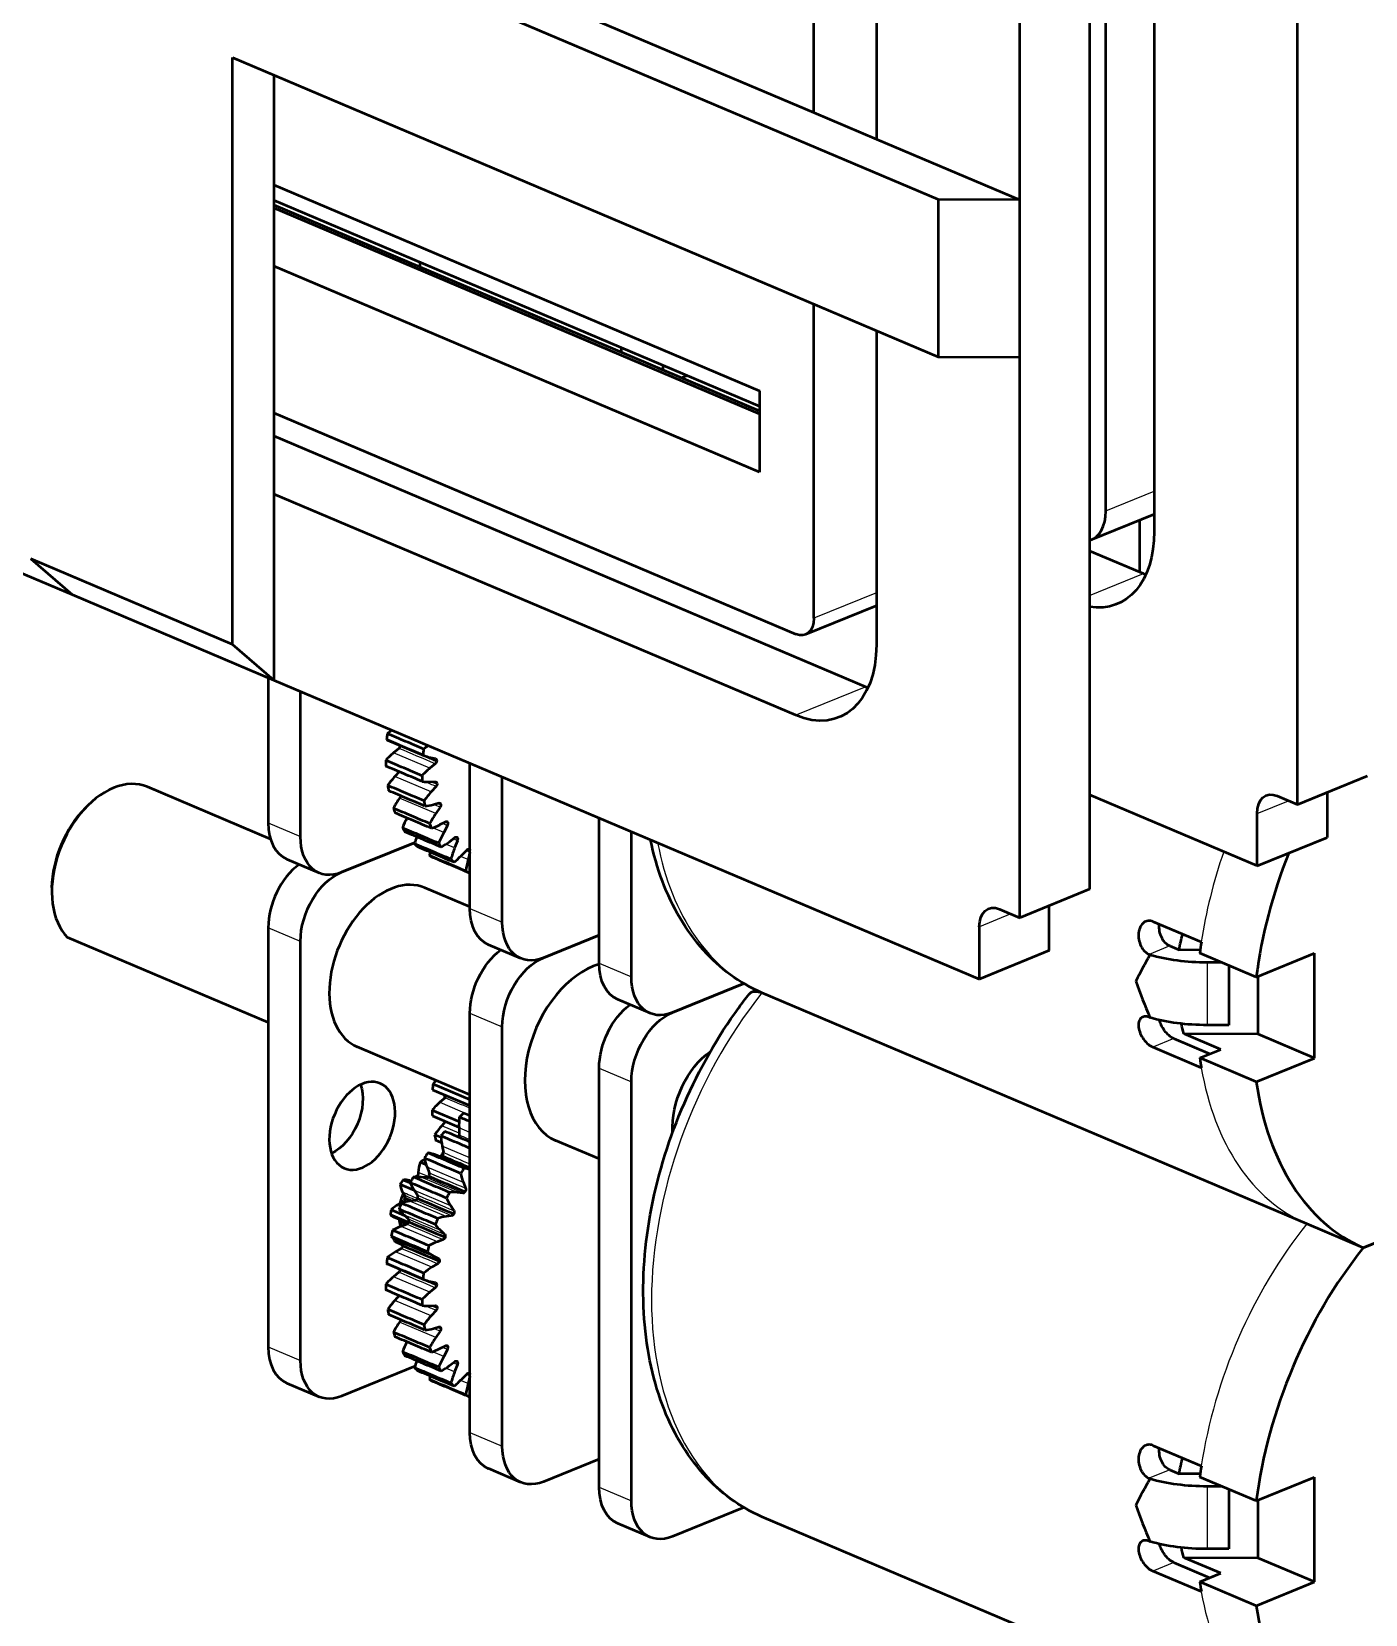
# Model space of a CAD drawing. Header units: millimetres. Extents: x 0 to 420, y 0 to 297.
# Drawn here: x 149.92 to 173.06, y 170.17 to 197.64 of the extents above; entities that cross this region are included whole.
import ezdxf

# ---------------------------------------------------------------- set-up
doc = ezdxf.new("R2010")
doc.units = ezdxf.units.MM
doc.header["$LTSCALE"] = 0.75
doc.layers.add('Visible', color=7, linetype='Continuous', lineweight=50)
doc.layers.add('Visible Narrow', color=7, linetype='Continuous', lineweight=25)

msp = doc.modelspace()

# ---------------------------------------------------------------- linework, layer by layer
at = {"layer": 'Visible', "extrusion": (-4.13746e-17, 0.909404, 0.415914)}
for p, q in [((171.883, 184.224), (171.883, 207.732)), ((163.493, 196.232), (163.493, 203.791)), ((169.398, 200.726), (169.398, 188.961)), ((154.123, 200.206), (163.493, 196.232)), ((164.578, 200.066), (164.578, 195.772)), ((165.65, 194.723), (153.409, 199.915)), ((168.277, 199.744), (168.277, 182.754)), ((168.558, 189.318), (168.558, 199.989)), ((167.064, 194.717), (167.064, 199.249)), ((153.409, 187.002), (153.409, 197.187)), ((153.409, 197.187), (165.65, 191.995)), ((154.123, 196.884), (154.123, 194.977)), ((163.493, 196.232), (164.578, 195.772)), ((164.578, 195.772), (167.064, 194.717)), ((154.123, 194.977), (154.123, 193.568)), ((154.123, 194.977), (162.548, 191.404)), ((154.123, 194.713), (162.548, 191.139)), ((154.123, 194.631), (156.656, 193.557)), ((154.123, 194.578), (162.548, 191.004)), ((167.064, 194.717), (165.65, 194.723)), ((165.65, 194.723), (165.65, 191.995)), ((167.064, 191.989), (167.064, 194.717)), ((154.123, 193.568), (154.123, 191.021)), ((162.548, 189.994), (154.123, 193.568)), ((156.656, 193.639), (156.656, 193.557)), ((156.656, 193.557), (160.156, 192.072)), ((163.493, 187.456), (163.493, 192.91)), ((164.578, 192.449), (164.578, 186.996)), ((160.156, 192.072), (160.156, 192.154)), ((160.156, 192.072), (162.548, 191.058)), ((160.87, 191.851), (160.87, 191.769)), ((165.65, 191.995), (167.064, 191.989)), ((167.064, 182.258), (167.064, 191.989)), ((141.637, 191.679), (150.622, 187.868)), ((161.194, 191.632), (161.292, 191.672)), ((162.548, 191.404), (162.548, 189.994)), ((154.123, 191.021), (154.123, 189.612)), ((154.123, 191.021), (163.178, 187.181)), ((154.123, 190.622), (164.392, 186.266)), ((154.123, 189.612), (154.123, 186.383)), ((163.178, 185.771), (154.123, 189.612)), ((168.3, 188.815), (169.398, 189.262)), ((169.141, 189.158), (169.141, 188.261)), ((153.409, 187.002), (149.908, 188.486)), ((149.908, 188.486), (150.622, 187.868)), ((168.277, 188.628), (169.141, 188.261)), ((169.141, 188.261), (169.211, 188.232)), ((150.622, 187.868), (154.123, 186.383)), ((164.562, 187.668), (163.348, 187.173)), ((154.123, 186.383), (153.409, 187.002)), ((154.026, 186.425), (154.026, 183.903)), ((154.123, 186.383), (166.364, 181.191)), ((154.586, 183.665), (154.586, 186.187)), ((156.095, 185.342), (156.725, 185.074)), ((156.292, 185.197), (156.2, 185.119)), ((156.922, 184.93), (156.83, 184.852)), ((156.839, 185.039), (156.926, 185.02)), ((157.526, 182.418), (157.526, 184.94)), ((156.298, 184.792), (156.223, 184.708)), ((156.836, 184.616), (156.929, 184.62)), ((158.086, 182.18), (158.086, 184.702)), ((171.883, 184.224), (173.097, 184.719)), ((154.064, 183.624), (151.929, 184.529)), ((156.33, 184.371), (156.304, 184.332)), ((156.938, 184.536), (156.853, 184.44)), ((171.183, 183.157), (168.277, 184.389)), ((171.533, 184.373), (171.883, 184.224)), ((172.397, 184.434), (172.397, 183.652)), ((150.863, 184.172), (150.883, 184.192)), ((156.891, 184.223), (156.988, 184.251)), ((157.009, 184.174), (156.934, 184.065)), ((171.183, 183.157), (171.183, 184.066)), ((157.005, 183.873), (157.102, 183.923)), ((157.134, 183.857), (157.071, 183.737)), ((159.767, 181.468), (159.767, 183.989)), ((155.3, 183.047), (156.573, 183.566)), ((156.573, 183.566), (155.3, 183.047)), ((157.172, 183.577), (157.266, 183.648)), ((157.308, 183.595), (157.26, 183.468)), ((160.327, 181.23), (160.327, 183.752)), ((171.183, 183.157), (172.397, 183.652)), ((154.349, 183.273), (154.909, 183.036)), ((157.387, 183.345), (157.475, 183.434)), ((157.526, 183.394), (157.494, 183.266)), ((150.274, 182.782), (150.273, 182.754)), ((157.526, 182.444), (156.742, 182.777)), ((168.277, 182.754), (167.064, 182.258)), ((167.577, 181.686), (167.577, 182.468)), ((166.714, 182.407), (167.064, 182.258)), ((169.375, 182.193), (170.215, 181.837)), ((154.026, 180.437), (150.545, 181.913)), ((154.026, 182.084), (154.026, 174.809)), ((158.8, 181.562), (159.767, 181.956)), ((159.767, 181.956), (158.8, 181.562)), ((166.364, 181.191), (166.364, 182.101)), ((170.23, 181.928), (170.229, 181.928)), ((154.586, 174.571), (154.586, 181.846)), ((158.41, 181.551), (157.85, 181.789)), ((167.577, 181.686), (166.364, 181.191)), ((169.324, 181.615), (169.31, 181.621)), ((169.669, 181.767), (169.832, 181.698)), ((170.196, 181.697), (169.832, 181.698)), ((171.169, 181.228), (170.189, 181.644)), ((171.169, 181.228), (172.18, 181.641)), ((172.18, 179.822), (172.18, 181.641)), ((170.317, 181.486), (170.561, 181.486)), ((170.695, 181.43), (170.695, 180.395)), ((161.041, 180.612), (162.276, 181.116)), ((162.276, 181.116), (161.041, 180.612)), ((171.2, 180.238), (171.2, 181.241)), ((160.65, 180.601), (160.09, 180.838)), ((162.421, 180.969), (162.494, 180.999)), ((172.044, 176.944), (162.593, 180.954)), ((172.044, 176.944), (162.593, 180.954)), ((157.526, 173.324), (157.526, 180.599)), ((169.31, 180.53), (169.324, 180.523)), ((158.086, 173.086), (158.086, 180.362)), ((171.2, 180.238), (169.915, 180.243)), ((170.551, 179.973), (169.915, 180.243)), ((170.695, 180.395), (170.317, 180.395)), ((172.18, 179.822), (171.2, 180.238)), ((157.526, 179.185), (155.571, 180.015)), ((170.215, 179.654), (169.375, 180.011)), ((169.74, 180.159), (170.362, 179.896)), ((170.189, 179.825), (170.551, 179.973)), ((171.169, 179.41), (170.189, 179.825)), ((171.169, 179.41), (172.18, 179.822)), ((159.767, 172.374), (159.767, 179.649)), ((160.327, 172.136), (160.327, 179.411)), ((170.216, 179.654), (170.215, 179.654)), ((156.876, 179.271), (157.526, 178.996)), ((156.885, 179.376), (157.526, 179.104)), ((157.094, 179.133), (157.006, 179.054)), ((156.869, 178.919), (157.337, 178.721)), ((156.874, 178.82), (157.336, 178.624)), ((157.102, 178.723), (157.036, 178.647)), ((157.337, 178.609), (157.341, 178.487)), ((157.024, 178.442), (156.912, 178.489)), ((157.034, 178.353), (156.93, 178.397)), ((157.044, 178.294), (157.065, 178.181)), ((159.767, 178.072), (159.013, 178.392)), ((173.025, 176.53), (177.761, 178.461)), ((177.761, 178.459), (173.025, 176.528)), ((156.767, 177.971), (156.663, 178.016)), ((156.745, 178.045), (156.727, 178.053)), ((157.008, 178.107), (156.926, 178.14)), ((156.627, 177.838), (156.624, 177.763)), ((156.772, 177.746), (156.682, 177.756)), ((156.783, 177.928), (156.821, 177.829)), ((156.562, 177.524), (156.316, 177.629)), ((156.495, 177.648), (156.362, 177.705)), ((156.362, 177.489), (156.394, 177.44)), ((156.477, 177.694), (156.504, 177.683)), ((156.563, 177.523), (156.616, 177.441)), ((157.402, 177.478), (157.312, 177.488)), ((157.413, 177.66), (157.451, 177.562)), ((156.334, 177.3), (156.287, 177.28)), ((156.381, 177.348), (156.426, 177.328)), ((156.504, 177.342), (156.395, 177.388)), ((156.577, 177.352), (156.481, 177.338)), ((157.193, 177.256), (157.246, 177.174)), ((156.461, 176.969), (156.148, 177.102)), ((156.398, 177.085), (156.159, 177.187)), ((156.201, 177.067), (156.455, 176.959)), ((156.327, 176.926), (156.3, 176.889)), ((156.429, 176.938), (156.331, 176.901)), ((156.342, 176.981), (156.436, 176.941)), ((156.39, 177.093), (156.457, 177.03)), ((157.207, 177.084), (157.112, 177.071)), ((173.025, 176.53), (172.045, 176.945)), ((173.025, 176.528), (172.045, 176.944)), ((156.195, 176.698), (156.196, 176.698)), ((156.271, 176.651), (156.349, 176.61)), ((157.059, 176.67), (156.962, 176.634)), ((157.02, 176.826), (157.087, 176.763)), ((156.223, 176.636), (156.366, 176.576)), ((156.333, 176.517), (156.237, 176.459)), ((156.901, 176.384), (156.98, 176.343)), ((156.095, 176.248), (156.725, 175.98)), ((156.292, 176.103), (156.2, 176.025)), ((156.963, 176.25), (156.867, 176.191)), ((156.922, 175.836), (156.83, 175.758)), ((156.839, 175.945), (156.926, 175.926)), ((156.298, 175.698), (156.223, 175.614)), ((156.33, 175.277), (156.304, 175.238)), ((156.836, 175.522), (156.929, 175.526)), ((156.938, 175.442), (156.853, 175.346)), ((156.891, 175.129), (156.988, 175.157)), ((157.009, 175.08), (156.934, 174.971)), ((157.005, 174.779), (157.102, 174.829)), ((157.134, 174.763), (157.071, 174.643)), ((156.573, 174.472), (155.3, 173.953)), ((157.172, 174.483), (157.266, 174.554)), ((157.308, 174.501), (157.26, 174.374)), ((154.349, 174.179), (154.909, 173.942)), ((157.387, 174.251), (157.475, 174.34)), ((157.526, 174.3), (157.494, 174.172)), ((169.375, 173.099), (170.215, 172.743)), ((159.767, 172.862), (158.8, 172.468)), ((170.23, 172.834), (170.229, 172.834)), ((158.41, 172.457), (157.85, 172.695)), ((169.324, 172.521), (169.31, 172.527)), ((169.669, 172.673), (169.832, 172.604)), ((170.196, 172.603), (169.832, 172.604)), ((171.169, 172.134), (170.189, 172.55)), ((171.169, 172.134), (172.18, 172.547)), ((172.18, 170.728), (172.18, 172.547)), ((170.317, 172.392), (170.561, 172.392)), ((170.695, 172.336), (170.695, 171.301)), ((162.276, 172.022), (161.041, 171.518)), ((171.2, 171.143), (171.2, 172.147)), ((160.65, 171.507), (160.09, 171.744)), ((172.044, 167.85), (162.593, 171.86)), ((169.31, 171.436), (169.324, 171.429)), ((171.2, 171.143), (169.915, 171.149)), ((170.551, 170.879), (169.915, 171.149)), ((170.695, 171.301), (170.317, 171.301)), ((170.215, 170.56), (169.375, 170.916)), ((169.74, 171.065), (170.362, 170.802)), ((170.189, 170.731), (170.551, 170.879)), ((172.18, 170.728), (171.2, 171.143)), ((171.169, 170.316), (170.189, 170.731)), ((171.169, 170.316), (172.18, 170.728)), ((170.216, 170.56), (170.215, 170.56))]:
    msp.add_line(p, q, dxfattribs=at)
at = {"layer": 'Visible'}
for centre, major_axis, ratio, start_param, end_param in [((167.998, 189.555), (-0.302, 0.741), 0.636702, 3.095292, 4.1427), ((169.211, 190.05), (-0.755, 1.852), 0.636702, 2.571903, 2.600914), ((164.392, 188.085), (-0.755, 1.852), 0.636702, 2.571903, 2.600914), ((157.556, 185.716), (0.706, 2.25), 0.584046, 1.86736, 1.913678), ((156.394, 184.308), (0.569, 1.341), 0.649332, 0.791301, 0.872686), ((156.663, 186.682), (0.569, 1.341), 0.649332, 3.125822, 3.141593), ((156.278, 185.241), (0.0228, 0.0538), 0.649332, 4.069723, 5.084288), ((158.186, 185.449), (0.706, 2.25), 0.584046, 1.86736, 1.913678), ((157.024, 184.041), (0.569, 1.341), 0.649332, 0.791298, 0.872686), ((156.539, 184.005), (0.569, 1.341), 0.649332, 0.910337, 1.052205), ((157.551, 185.601), (0.618, 2.232), 0.605672, 2.010419, 2.056737), ((157.293, 186.415), (0.569, 1.341), 0.649332, 3.125822, 3.26769), ((156.731, 183.76), (0.569, 1.341), 0.649332, 1.089857, 1.231725), ((157.169, 183.738), (0.569, 1.341), 0.649332, 0.910337, 1.052205), ((158.181, 185.334), (0.618, 2.232), 0.605672, 2.010419, 2.056737), ((157.116, 186.005), (0.569, 1.341), 0.649332, 3.305341, 3.447209), ((151.343, 183.148), (0.586, 1.381), 0.649332, 0.578647, 2.879171), ((151.343, 183.148), (0.586, 1.381), 0.649332, 0, 0.578647), ((157.561, 185.493), (0.551, 2.196), 0.633841, 2.16446, 2.210778), ((157.361, 183.493), (0.569, 1.341), 0.649332, 1.089857, 1.231725), ((156.966, 183.581), (0.569, 1.341), 0.649332, 1.269376, 1.411245), ((157.587, 185.396), (0.516, 2.146), 0.666891, 2.335287, 2.381605), ((158.191, 185.226), (0.551, 2.196), 0.633841, 2.164459, 2.210777), ((156.989, 185.581), (0.569, 1.341), 0.649332, 3.484861, 3.626729), ((157.596, 183.314), (0.569, 1.341), 0.649332, 1.269376, 1.411245), ((154.74, 184.194), (0.39, 0.921), 0.649332, 2.149444, 3.141593), ((157.236, 183.475), (0.569, 1.341), 0.649332, 1.460029, 1.590764), ((157.628, 185.312), (0.531, 2.085), 0.701445, 2.53074, 2.577058), ((158.217, 185.128), (0.516, 2.146), 0.666891, 2.335287, 2.381605), ((156.915, 185.156), (0.569, 1.341), 0.649332, 3.66438, 3.806248), ((157.532, 183.444), (0.569, 1.341), 0.649332, 1.682052, 1.770284), ((157.682, 185.245), (0.61, 2.017), 0.731448, 2.75884, 2.805158), ((157.866, 183.208), (0.569, 1.341), 0.649332, 1.448896, 1.590764), ((158.258, 185.045), (0.531, 2.085), 0.701445, 2.53074, 2.577058), ((156.899, 184.744), (0.569, 1.341), 0.649332, 3.8439, 3.985768), ((157.844, 183.489), (0.569, 1.341), 0.649332, 1.906068, 1.949803), ((157.748, 185.196), (0.752, 1.943), 0.748385, 3.019236, 3.065554), ((158.162, 183.176), (0.569, 1.341), 0.649332, 1.628416, 1.770284), ((158.313, 184.977), (0.61, 2.017), 0.731447, 2.75884, 2.805158), ((156.939, 184.358), (0.569, 1.341), 0.649332, 4.023419, 4.165288), ((158.474, 183.222), (0.569, 1.341), 0.649332, 1.807935, 1.949803), ((175.393, 182.042), (2.343, 5.523), 0.649332, 1.603595, 1.981967), ((154.74, 182.375), (0.39, 0.921), 0.649332, 0.830636, 2.149444), ((156.157, 181.396), (0.586, 1.381), 0.649332, 0, 3.141593), ((158.378, 184.928), (0.752, 1.943), 0.748385, 3.019236, 3.065554), ((157.036, 184.01), (0.569, 1.341), 0.649332, 4.202939, 4.211512), ((170.31, 182.204), (1.725, 0), 0.415914, 4.104148, 4.716517), ((174.413, 182.457), (2.343, 5.523), 0.649332, 1.948069, 1.981967), ((159.657, 179.911), (0.644, 1.519), 0.649332, 0.485484, 3.141593), ((174.413, 182.457), (2.343, 5.523), 0.649332, 2.31692, 2.350819), ((157.252, 178.163), (0.618, 1.458), 0.649332, 0.847142, 0.908746), ((175.393, 182.042), (2.343, 5.523), 0.649332, 2.31692, 3.134504), ((158.478, 179.753), (0.739, 2.43), 0.588429, 1.901493, 1.944539), ((158.87, 179.956), (0.976, 2.302), 0.649332, 2.169423, 2.194391), ((157.078, 179.176), (0.0228, 0.0538), 0.649332, 4.100902, 4.859783), ((157.407, 177.872), (0.618, 1.458), 0.649332, 0.941525, 1.074093), ((158.475, 179.64), (0.655, 2.408), 0.60959, 2.034842, 2.077887), ((157.879, 177.253), (1.182, 1.978), 0.611523, 1.051086, 1.097404), ((157.606, 177.635), (0.618, 1.458), 0.649332, 1.106872, 1.23944), ((158.376, 179.087), (0.569, 1.341), 0.649332, 2.048704, 2.190572), ((158.488, 179.533), (0.591, 2.37), 0.636161, 2.178139, 2.221184), ((157.798, 177.173), (1.14, 2.054), 0.588326, 1.19622, 1.242538), ((158.058, 178.997), (0.569, 1.341), 0.649332, 2.228224, 2.370092), ((157.299, 178.469), (0.0228, 0.0538), 0.649332, 4.584398, 5.314465), ((156.929, 177.941), (0.165, 0.39), 0.649332, 1.655533, 2.097263), ((156.785, 177.262), (0.352, 0.829), 0.649332, 0.670083, 0.77027), ((157.726, 177.078), (1.076, 2.126), 0.572292, 1.333706, 1.380024), ((157.741, 178.834), (0.569, 1.341), 0.649332, 2.407743, 2.549611), ((156.368, 176.795), (0.569, 1.341), 0.649332, 0.012739, 0.154608), ((157.03, 178.161), (0.0228, 0.0538), 0.649332, 3.188085, 4.214558), ((157.843, 177.461), (0.618, 1.458), 0.649332, 1.339185, 1.399357), ((-156.89, 571.067), (-586.013, 422.863), 0.251684, 2.305636, 2.306578), ((157.024, 178.154), (0.0228, 0.0538), 0.649332, 4.377851, 5.493792), ((157.663, 176.972), (0.995, 2.185), 0.563781, 1.466889, 1.513207), ((156.29, 176.369), (0.569, 1.341), 0.649332, 0.192259, 0.334127), ((156.715, 177.292), (0.234, 0.552), 0.649332, 0.790285, 0.884596), ((156.583, 177.75), (0.0228, 0.0537), 0.649332, -1.12646, -1.055341), ((156.787, 177.801), (0.0228, 0.0538), 0.649332, 3.35411, 4.394078), ((156.782, 177.793), (0.0228, 0.0538), 0.649332, 4.556997, 5.673035), ((-225.151, 463.129), (-632.755, 349.062), 0.119498, 2.283058, 2.284303), ((158.356, 176.811), (1.076, 2.126), 0.572292, 1.333706, 1.380024), ((158.371, 178.567), (0.569, 1.341), 0.649332, 2.407743, 2.549611), ((156.998, 176.527), (0.569, 1.341), 0.649332, 0.046039, 0.154607), ((156.715, 177.292), (0.234, 0.552), 0.649332, 1.513201, 1.84534), ((156.786, 177.262), (0.352, 0.829), 0.649332, 1.298401, 1.398589), ((156.615, 177.803), (0.165, 0.39), 0.649332, 2.283852, 2.725582), ((156.312, 177.304), (0.165, 0.39), 0.649332, 0, 0.413138), ((157.433, 178.603), (0.569, 1.341), 0.649332, 2.587263, 2.729131), ((158.293, 176.705), (0.995, 2.185), 0.563781, 1.466889, 1.513207), ((156.92, 176.102), (0.569, 1.341), 0.649332, 0.192259, 0.334127), ((156.294, 176.897), (0.165, 0.39), 0.649332, 0.599727, 1.041457), ((157.613, 176.859), (0.901, 2.227), 0.562913, 1.598512, 1.64483), ((157.144, 178.312), (0.569, 1.341), 0.649332, 2.766782, 2.908651), ((156.268, 175.955), (0.569, 1.341), 0.649332, 0.371779, 0.513647), ((156.344, 177.357), (0.0228, 0.0537), 0.649332, 3.956378, 4.803152), ((156.785, 177.262), (0.246, 0.58), 0.649332, 1.628701, 1.696607), ((156.358, 177.398), (0.0228, 0.0537), 0.649332, -1.477838, -0.427804), ((156.585, 177.407), (0.0228, 0.0538), 0.649332, 3.532224, 4.573597), ((156.581, 177.398), (0.0228, 0.0538), 0.649332, -1.546669, -0.431101), ((158.063, 178.336), (0.569, 1.341), 0.649332, 2.587263, 2.729131), ((156.786, 177.262), (0.352, 0.829), 0.649332, 1.92672, 2.026907), ((156.366, 177.457), (0.165, 0.39), 0.649332, 2.912171, 3.141593), ((156.715, 177.292), (0.234, 0.552), 0.649332, 2.317477, 2.550689), ((156.301, 176.957), (0.0228, 0.0537), 0.649332, 4.380384, 5.43147), ((156.785, 177.262), (0.246, 0.58), 0.649332, 2.27426, 2.324926), ((156.429, 176.991), (0.0228, 0.0538), 0.649332, 3.711196, 4.753117), ((156.426, 176.982), (0.0228, 0.0538), 0.649332, -1.36715, -0.252662), ((158.243, 176.591), (0.901, 2.227), 0.562913, 1.598512, 1.64483), ((157.775, 178.045), (0.569, 1.341), 0.649332, 2.766782, 2.90865), ((156.898, 175.688), (0.569, 1.341), 0.649332, 0.371779, 0.513647), ((157.577, 176.741), (0.803, 2.249), 0.569697, 1.731114, 1.777432), ((156.885, 177.97), (0.569, 1.341), 0.649332, 2.946302, 3.08817), ((156.303, 175.566), (0.569, 1.341), 0.649332, 0.551298, 0.693166), ((156.786, 177.262), (0.352, 0.829), 0.649332, 2.555039, 2.655226), ((156.394, 175.214), (0.569, 1.341), 0.649332, 0.730818, 0.872686), ((156.326, 176.566), (0.0228, 0.0538), 0.649332, 3.890409, 4.932636), ((156.324, 176.557), (0.0228, 0.0538), 0.649332, -1.18763, -0.079088), ((158.207, 176.473), (0.803, 2.249), 0.569697, 1.731114, 1.777432), ((157.515, 177.703), (0.569, 1.341), 0.649332, 2.946302, 3.08817), ((156.933, 175.299), (0.569, 1.341), 0.649332, 0.551298, 0.693166), ((175.393, 172.947), (2.343, 5.523), 0.649332, 1.164383, 1.981967), ((157.556, 176.622), (0.706, 2.25), 0.584046, 1.86736, 1.913678), ((156.663, 177.588), (0.569, 1.341), 0.649332, 3.125822, 3.141593), ((156.278, 176.147), (0.0228, 0.0538), 0.649332, 4.069723, 5.084288), ((157.024, 174.947), (0.569, 1.341), 0.649332, 0.730818, 0.872686), ((156.539, 174.911), (0.569, 1.341), 0.649332, 0.910337, 1.052205), ((157.551, 176.507), (0.618, 2.232), 0.605672, 2.010419, 2.056737), ((158.186, 176.355), (0.706, 2.25), 0.584046, 1.86736, 1.913678), ((157.293, 177.321), (0.569, 1.341), 0.649332, 3.125822, 3.26769), ((156.731, 174.666), (0.569, 1.341), 0.649332, 1.089857, 1.231725), ((157.169, 174.643), (0.569, 1.341), 0.649332, 0.910337, 1.052205), ((158.181, 176.24), (0.618, 2.232), 0.605672, 2.010419, 2.056737), ((157.561, 176.399), (0.551, 2.196), 0.633841, 2.16446, 2.210778), ((157.116, 176.911), (0.569, 1.341), 0.649332, 3.305341, 3.447209), ((157.361, 174.399), (0.569, 1.341), 0.649332, 1.089857, 1.231725), ((156.966, 174.487), (0.569, 1.341), 0.649332, 1.269376, 1.411245), ((157.587, 176.302), (0.516, 2.146), 0.666891, 2.335287, 2.381605), ((158.191, 176.132), (0.551, 2.196), 0.633841, 2.164459, 2.210777), ((156.989, 176.487), (0.569, 1.341), 0.649332, 3.484861, 3.626729), ((154.74, 175.1), (0.39, 0.921), 0.649332, 2.149444, 3.141593), ((157.236, 174.381), (0.569, 1.341), 0.649332, 1.460029, 1.590764), ((157.628, 176.218), (0.531, 2.085), 0.701445, 2.53074, 2.577058), ((157.596, 174.22), (0.569, 1.341), 0.649332, 1.269376, 1.411245), ((158.217, 176.034), (0.516, 2.146), 0.666891, 2.335287, 2.381605), ((156.915, 176.062), (0.569, 1.341), 0.649332, 3.66438, 3.806248), ((157.532, 174.35), (0.569, 1.341), 0.649332, 1.682052, 1.770284), ((157.682, 176.151), (0.61, 2.017), 0.731448, 2.75884, 2.805158), ((157.866, 174.114), (0.569, 1.341), 0.649332, 1.448896, 1.590764), ((158.258, 175.951), (0.531, 2.085), 0.701445, 2.53074, 2.577058), ((156.899, 175.65), (0.569, 1.341), 0.649332, 3.8439, 3.985768), ((157.844, 174.395), (0.569, 1.341), 0.649332, 1.906068, 1.949803), ((157.748, 176.102), (0.752, 1.943), 0.748385, 3.019236, 3.065554), ((158.162, 174.082), (0.569, 1.341), 0.649332, 1.628416, 1.770284), ((158.313, 175.883), (0.61, 2.017), 0.731447, 2.75884, 2.805158), ((156.939, 175.264), (0.569, 1.341), 0.649332, 4.023419, 4.165288), ((158.474, 174.128), (0.569, 1.341), 0.649332, 1.807935, 1.949803), ((158.378, 175.834), (0.752, 1.943), 0.748385, 3.019236, 3.065554), ((157.036, 174.916), (0.569, 1.341), 0.649332, 4.202939, 4.211512), ((170.31, 173.11), (1.725, 0), 0.415914, 4.104148, 4.716517), ((174.413, 173.363), (2.343, 5.523), 0.649332, 1.948069, 1.981967), ((174.413, 173.363), (2.343, 5.523), 0.649332, 2.31692, 2.350819), ((175.393, 172.947), (2.343, 5.523), 0.649332, 2.31692, 3.134504)]:
    msp.add_ellipse(centre, major_axis=major_axis, ratio=ratio, start_param=start_param, end_param=end_param, dxfattribs=at)
at = {"layer": 'Visible', "extrusion": (7.07624e-16, 1.19008e-16, -1)}
for centre, end_param in [((167.998, 189.555), 3.509998), ((163.178, 187.59), 3.711282)]:
    msp.add_ellipse(centre, major_axis=(-0.755, 1.852), ratio=0.636702, start_param=2.140486, end_param=end_param, dxfattribs=at)
at = {"layer": 'Visible', "extrusion": (3.35766e-16, 1.37123e-16, -1)}
msp.add_ellipse((164.392, 188.085), major_axis=(-0.17, 0.417), ratio=0.636702, start_param=3.078052, end_param=3.141593, dxfattribs=at)
at = {"layer": 'Visible', "extrusion": (7.89879e-16, 2.72454e-16, -1)}
msp.add_ellipse((163.178, 187.59), major_axis=(-0.17, 0.417), ratio=0.636702, start_param=2.140486, end_param=3.711282, dxfattribs=at)
at = {"layer": 'Visible', "extrusion": (4.59059e-16, 2.13526e-16, -1)}
for centre in [(-359.266, -13.22), (-359.266, -22.314)]:
    msp.add_ellipse(centre, major_axis=(-722.576, 10.352), ratio=0.40416, start_param=2.360404, end_param=2.360767, dxfattribs=at)
at = {"layer": 'Visible', "extrusion": (1.2322e-16, 1.94875e-16, -1)}
for centre, start_param, end_param in [((156.908, 184.974), 1.171029, 2.213934), ((157.412, 177.526), 0.609248, 1.726189), ((157.059, 176.724), 1.530069, 2.572973), ((156.908, 175.88), 1.171029, 2.213934)]:
    msp.add_ellipse(centre, major_axis=(0.0228, 0.0538), ratio=0.649332, start_param=start_param, end_param=end_param, dxfattribs=at)
at = {"layer": 'Visible', "extrusion": (3.15588e-16, 2.33876e-16, -1)}
for centre in [(156.907, 184.965), (156.907, 175.871)]:
    msp.add_ellipse(centre, major_axis=(0.0228, 0.0538), ratio=0.649332, start_param=-0.10883, end_param=1.00811, dxfattribs=at)
at = {"layer": 'Visible', "extrusion": (4.7527e-16, 1.52657e-16, -1)}
for centre in [(-352.656, -128.437), (-352.656, -137.531)]:
    msp.add_ellipse(centre, major_axis=(716.186, 96.44), ratio=0.512695, start_param=-0.712677, end_param=-0.712544, dxfattribs=at)
at = {"layer": 'Visible', "extrusion": (2.68781e-16, 2.5373e-16, -1)}
for centre in [(156.917, 184.565), (156.917, 175.471)]:
    msp.add_ellipse(centre, major_axis=(0.0228, 0.0538), ratio=0.649332, start_param=-0.28835, end_param=0.828591, dxfattribs=at)
at = {"layer": 'Visible', "extrusion": (1.99876e-16, 1.6236e-16, -1)}
for centre, start_param, end_param in [((156.916, 184.573), 0.99151, 2.034414), ((156.982, 184.204), 0.81199, 1.854895), ((157.057, 176.715), 0.250209, 1.367149), ((156.956, 176.299), 1.350549, 2.393454), ((156.916, 175.479), 0.99151, 2.034414), ((156.982, 175.11), 0.81199, 1.854895)]:
    msp.add_ellipse(centre, major_axis=(0.0228, 0.0538), ratio=0.649332, start_param=start_param, end_param=end_param, dxfattribs=at)
at = {"layer": 'Visible', "extrusion": (5.18928e-16, 9.19209e-17, -1)}
for centre in [(171.533, 183.918), (166.714, 181.952)]:
    msp.add_ellipse(centre, major_axis=(-0.189, 0.463), ratio=0.636702, start_param=-1.001107, end_param=0.569689, dxfattribs=at)
at = {"layer": 'Visible', "extrusion": (5.13795e-16, 1.41915e-16, -1)}
msp.add_ellipse((151.308, 183.163), major_axis=(0.566, 1.335), ratio=0.649332, start_param=4.164867, end_param=5.259911, dxfattribs=at)
at = {"layer": 'Visible', "extrusion": (5.41958e-16, 8.92616e-17, -1)}
for centre in [(-329.622, -233.559), (-329.622, -242.653)]:
    msp.add_ellipse(centre, major_axis=(689.463, 216.481), ratio=0.604752, start_param=-0.616979, end_param=-0.616893, dxfattribs=at)
at = {"layer": 'Visible', "extrusion": (5.44712e-16, 1.60919e-17, -1)}
for centre, start_param, end_param in [((156.984, 184.196), -0.46787, 0.649071), ((157.276, 183.601), -0.826909, 0.290032), ((156.984, 175.102), -0.46787, 0.649071), ((157.276, 174.507), -0.826909, 0.290032)]:
    msp.add_ellipse(centre, major_axis=(0.0228, 0.0538), ratio=0.649332, start_param=start_param, end_param=end_param, dxfattribs=at)
at = {"layer": 'Visible', "extrusion": (3.37495e-16, 2.14443e-16, -1)}
for centre in [(157.105, 183.871), (157.105, 174.777)]:
    msp.add_ellipse(centre, major_axis=(0.0228, 0.0538), ratio=0.649332, start_param=-0.647389, end_param=0.469551, dxfattribs=at)
at = {"layer": 'Visible', "extrusion": (5.27062e-16, 8.18635e-17, -1)}
for centre, major_axis, start_param, end_param in [((-290.904, -325.205), (632.987, 348.642), -0.488714, -0.488651), ((-290.904, -334.299), (632.986, 348.643), -0.488712, -0.488649)]:
    msp.add_ellipse(centre, major_axis=major_axis, ratio=0.677372, start_param=start_param, end_param=end_param, dxfattribs=at)
at = {"layer": 'Visible', "extrusion": (2.97787e-16, 1.2083e-16, -1)}
for centre in [(157.101, 183.878), (157.101, 174.784)]:
    msp.add_ellipse(centre, major_axis=(0.0228, 0.0538), ratio=0.649332, start_param=0.632471, end_param=1.675375, dxfattribs=at)
at = {"layer": 'Visible', "extrusion": (4.64833e-16, 1.00132e-16, -1)}
for centre in [(155.3, 183.956), (158.8, 182.472), (161.041, 181.521), (155.3, 174.862), (158.8, 173.378), (161.041, 172.427)]:
    msp.add_ellipse(centre, major_axis=(0.39, 0.921), ratio=0.649332, start_param=2.562945, end_param=4.133742, dxfattribs=at)
at = {"layer": 'Visible', "extrusion": (5.78376e-16, 7.11013e-17, -1)}
for centre, major_axis, start_param, end_param in [((-237.747, -400.431), (535.844, 484.865), -0.32503, -0.32499), ((-237.747, -409.525), (535.844, 484.866), -0.325029, -0.324989)]:
    msp.add_ellipse(centre, major_axis=major_axis, ratio=0.72822, start_param=start_param, end_param=end_param, dxfattribs=at)
at = {"layer": 'Visible', "extrusion": (4.6376e-16, 1.20868e-16, -1)}
for centre, start_param, end_param in [((157.272, 183.606), 0.452951, 1.495856), ((157.487, 183.397), 0.273431, 0.633322), ((157.272, 174.512), 0.452951, 1.495856), ((157.487, 174.302), 0.273431, 0.633322)]:
    msp.add_ellipse(centre, major_axis=(0.0228, 0.0538), ratio=0.649332, start_param=start_param, end_param=end_param, dxfattribs=at)
at = {"layer": 'Visible', "extrusion": (6.84017e-16, 2.38215e-16, -1)}
for centre in [(157.492, 183.393), (157.492, 174.299)]:
    msp.add_ellipse(centre, major_axis=(0.0228, 0.0538), ratio=0.649332, start_param=-1.006428, end_param=0.110512, dxfattribs=at)
at = {"layer": 'Visible', "extrusion": (1.63424e-16, 2.46218e-16, -1)}
for centre, major_axis, ratio, start_param, end_param in [((-171.858, -456.819), (392.42, 606.82), 0.75566, -0.130588, -0.130571), ((-171.858, -465.913), (392.422, 606.818), 0.755666, -0.130592, -0.130575)]:
    msp.add_ellipse(centre, major_axis=major_axis, ratio=ratio, start_param=start_param, end_param=end_param, dxfattribs=at)
at = {"layer": 'Visible', "extrusion": (3.88177e-16, 1.32647e-16, -1)}
for centre, start_param, end_param in [((155.3, 182.138), 4.133742, 5.704538), ((158.24, 182.709), 3.141593, 4.133742), ((158.24, 180.89), 4.133742, 5.452549), ((158.8, 180.653), 4.133742, 5.704538), ((160.481, 181.759), 3.141593, 4.133742), ((160.481, 179.94), 4.133742, 5.452549), ((161.041, 179.702), 4.133742, 5.704538), ((158.24, 173.615), 3.141593, 4.133742), ((160.481, 172.665), 3.141593, 4.133742)]:
    msp.add_ellipse(centre, major_axis=(0.39, 0.921), ratio=0.649332, start_param=start_param, end_param=end_param, dxfattribs=at)
at = {"layer": 'Visible', "extrusion": (6.66609e-16, 2.14597e-16, -1)}
for centre in [(177.563, 181.121), (177.563, 172.027)]:
    msp.add_ellipse(centre, major_axis=(-7.778, 0.054), ratio=0.643058, start_param=0.104828, end_param=0.160584, dxfattribs=at)
at = {"layer": 'Visible', "extrusion": (6.49203e-16, 2.16156e-16, -1)}
for centre in [(170.31, 181.112), (170.31, 172.018)]:
    msp.add_ellipse(centre, major_axis=(-1.725, 0), ratio=0.415914, start_param=4.708261, end_param=5.32063, dxfattribs=at)
at = {"layer": 'Visible', "extrusion": (5.22418e-16, 4.01537e-16, -1)}
msp.add_ellipse((177.563, 181.121), major_axis=(-7.778, 0.054), ratio=0.643058, start_param=-0.187316, end_param=-0.151722, dxfattribs=at)
at = {"layer": 'Visible', "extrusion": (5.66389e-16, 6.71959e-17, -1)}
msp.add_ellipse((161.898, 178.961), major_axis=(0.469, 1.105), ratio=0.649332, start_param=4.059681, end_param=5.474559, dxfattribs=at)
at = {"layer": 'Visible', "extrusion": (4.70394e-16, 2.0823e-16, -1)}
msp.add_ellipse((155.657, 178.646), major_axis=(0.312, 0.736), ratio=0.649332, start_param=1.570796326793646, end_param=7.853981633973232, dxfattribs=at)
at = {"layer": 'Visible', "extrusion": (4.82212e-16, 1.53059e-16, -1)}
msp.add_ellipse((155.097, 178.883), major_axis=(0.312, 0.736), ratio=0.649332, start_param=0.625627, end_param=2.515966, dxfattribs=at)
at = {"layer": 'Visible', "extrusion": (4.31108e-16, 1.74735e-16, -1)}
msp.add_ellipse((157.417, 177.534), major_axis=(0.0228, 0.0538), ratio=0.649332, start_param=1.889108, end_param=2.932012, dxfattribs=at)
at = {"layer": 'Visible', "extrusion": (5.11185e-16, 6.91301e-17, -1)}
msp.add_ellipse((-281.085, 345.983), major_axis=(-669.193, 272.771), ratio=0.016529, start_param=2.276996, end_param=2.278241, dxfattribs=at)
at = {"layer": 'Visible', "extrusion": (5.2233e-16, 1.10107e-16, -1)}
msp.add_ellipse((-322.896, 223.392), major_axis=(-696.574, 192.375), ratio=0.152025, start_param=2.286964, end_param=2.288209, dxfattribs=at)
at = {"layer": 'Visible', "extrusion": (3.49312e-16, 1.59273e-16, -1)}
msp.add_ellipse((157.215, 177.14), major_axis=(0.0228, 0.0538), ratio=0.649332, start_param=1.709588, end_param=2.752493, dxfattribs=at)
at = {"layer": 'Visible', "extrusion": (3.70567e-16, 1.50257e-16, -1)}
for centre, start_param, end_param in [((157.211, 177.131), 0.429728, 1.546669), ((156.954, 176.29), 0.070689, 1.18763)]:
    msp.add_ellipse(centre, major_axis=(0.0228, 0.0538), ratio=0.649332, start_param=start_param, end_param=end_param, dxfattribs=at)
at = {"layer": 'Visible', "extrusion": (4.99436e-16, -7.07923e-17, -1)}
msp.add_ellipse((-349.238, 99.297), major_axis=(-714.872, 105.746), ratio=0.282634, start_param=2.31376, end_param=2.315005, dxfattribs=at)
at = {"layer": 'Visible', "extrusion": (4.9495e-16, 2.90703e-16, -1)}
msp.add_ellipse((177.563, 172.027), major_axis=(-7.778, 0.054), ratio=0.643058, start_param=-0.187316, end_param=-0.151722, dxfattribs=at)
at = {"layer": 'Visible'}
for points, knots in [([(156.723, 185.185), (156.618, 185.23), (156.513, 185.274), (156.303, 185.364), (156.198, 185.408), (156.093, 185.453)], [-0.09000164, -0.09000164, -0.09000164, -0.09000164, -0.04500164, -0.04500164, -0.00000164, -0.00000164, -0.00000164, -0.00000164]), ([(156.711, 185.08), (156.606, 185.125), (156.501, 185.169), (156.291, 185.259), (156.186, 185.303), (156.081, 185.348)], [0, 0, 0, 0, 0.045, 0.045, 0.09, 0.09, 0.09, 0.09]), ([(156.694, 184.723), (156.589, 184.767), (156.484, 184.812), (156.274, 184.901), (156.169, 184.945), (156.064, 184.99)], [-0.09000164, -0.09000164, -0.09000164, -0.09000164, -0.04500164, -0.04500164, -0.00000164, -0.00000164, -0.00000164, -0.00000164]), ([(156.697, 184.622), (156.592, 184.667), (156.487, 184.712), (156.277, 184.801), (156.172, 184.845), (156.067, 184.89)], [0, 0, 0, 0, 0.045, 0.045, 0.09, 0.09, 0.09, 0.09]), ([(156.73, 184.287), (156.625, 184.331), (156.52, 184.376), (156.309, 184.465), (156.204, 184.51), (156.099, 184.554)], [-0.09000164, -0.09000164, -0.09000164, -0.09000164, -0.04500164, -0.04500164, -0.00000164, -0.00000164, -0.00000164, -0.00000164]), ([(156.746, 184.195), (156.641, 184.239), (156.536, 184.284), (156.326, 184.373), (156.221, 184.417), (156.116, 184.462)], [0, 0, 0, 0, 0.045, 0.045, 0.09, 0.09, 0.09, 0.09]), ([(156.827, 183.892), (156.722, 183.936), (156.617, 183.981), (156.407, 184.07), (156.302, 184.114), (156.197, 184.159)], [-0.09000164, -0.09000164, -0.09000164, -0.09000164, -0.04500164, -0.04500164, -0.00000164, -0.00000164, -0.00000164, -0.00000164]), ([(156.857, 183.81), (156.752, 183.855), (156.647, 183.899), (156.437, 183.988), (156.332, 184.033), (156.227, 184.078)], [0, 0, 0, 0, 0.045, 0.045, 0.09, 0.09, 0.09, 0.09]), ([(156.984, 183.55), (156.879, 183.595), (156.774, 183.639), (156.564, 183.728), (156.459, 183.773), (156.354, 183.817)], [-0.09000164, -0.09000164, -0.09000164, -0.09000164, -0.04500164, -0.04500164, -0.00000164, -0.00000164, -0.00000164, -0.00000164]), ([(157.027, 183.482), (156.922, 183.527), (156.817, 183.571), (156.607, 183.66), (156.502, 183.705), (156.397, 183.749)], [0, 0, 0, 0, 0.045, 0.045, 0.09, 0.09, 0.09, 0.09]), ([(157.196, 183.273), (157.091, 183.317), (156.986, 183.362), (156.776, 183.451), (156.671, 183.495), (156.566, 183.54)], [-0.09000164, -0.09000164, -0.09000164, -0.09000164, -0.04500164, -0.04500164, -0.00000164, -0.00000164, -0.00000164, -0.00000164]), ([(162.59, 180.955), (162.207, 181.122), (161.863, 181.375), (161.275, 182.031), (161.037, 182.439), (160.78, 183.122), (160.711, 183.362), (160.659, 183.611)], [2.1564827, 2.1564827, 2.1564827, 2.1564827, 2.4450302, 2.4450302, 2.7482342, 2.7482342, 2.8998409, 2.8998409, 2.8998409, 2.8998409]), ([(157.25, 183.22), (157.145, 183.265), (157.04, 183.31), (156.83, 183.399), (156.725, 183.443), (156.62, 183.488)], [0, 0, 0, 0, 0.045, 0.045, 0.09, 0.09, 0.09, 0.09]), ([(157.455, 183.069), (157.35, 183.113), (157.245, 183.158), (157.035, 183.247), (156.93, 183.291), (156.825, 183.336)], [-0.09000164, -0.09000164, -0.09000164, -0.09000164, -0.04500164, -0.04500164, -0.00000164, -0.00000164, -0.00000164, -0.00000164]), ([(157.518, 183.034), (157.413, 183.078), (157.308, 183.123), (157.098, 183.212), (156.993, 183.257), (156.888, 183.301)], [0, 0, 0, 0, 0.045, 0.045, 0.09, 0.09, 0.09, 0.09]), ([(169.375, 182.193), (169.349, 182.204), (169.319, 182.209), (169.263, 182.201), (169.237, 182.189), (169.192, 182.154), (169.171, 182.128), (169.141, 182.066), (169.131, 182.03), (169.123, 181.958), (169.124, 181.918), (169.138, 181.838), (169.152, 181.799), (169.185, 181.733), (169.206, 181.702), (169.256, 181.651), (169.283, 181.632), (169.31, 181.621)], [0, 0, 0, 0, 0.01129963, 0.01129963, 0.02259926, 0.02259926, 0.03407254, 0.03407254, 0.04554581, 0.04554581, 0.05695078, 0.05695078, 0.06835575, 0.06835575, 0.07964833, 0.07964833, 0.09094092, 0.09094092, 0.09094092, 0.09094092]), ([(169.669, 181.767), (169.642, 181.778), (169.615, 181.797), (169.566, 181.848), (169.544, 181.88), (169.511, 181.946), (169.498, 181.985), (169.485, 182.065), (169.484, 182.105), (169.488, 182.142), (169.489, 182.144), (169.489, 182.145)], [0.09104549, 0.09104549, 0.09104549, 0.09104549, 0.10233652, 0.10233652, 0.11362756, 0.11362756, 0.1250527, 0.1250527, 0.13647784, 0.13647784, 0.13685575, 0.13685575, 0.13685575, 0.13685575]), ([(162.59, 171.861), (162.207, 172.028), (161.863, 172.281), (161.275, 172.937), (161.037, 173.345), (160.683, 174.287), (160.576, 174.83), (160.511, 175.985), (160.557, 176.6), (160.796, 177.832), (160.989, 178.45), (161.502, 179.628), (161.821, 180.188), (162.248, 180.773), (162.309, 180.853), (162.371, 180.931)], [2.156483, 2.156483, 2.156483, 2.156483, 2.44503, 2.44503, 2.748234, 2.748234, 3.072419, 3.072419, 3.403618, 3.403618, 3.734638, 3.734638, 4.065165, 4.065165, 4.118482, 4.118482, 4.118482, 4.118482]), ([(162.371, 180.931), (162.375, 180.936), (162.379, 180.94), (162.406, 180.966), (162.436, 180.978), (162.508, 180.981), (162.549, 180.972), (162.593, 180.954)], [-0.12207969, -0.12207969, -0.12207969, -0.12207969, -0.11829914, -0.11829914, -0.09910887, -0.09910887, -0.08032814, -0.08032814, -0.08032814, -0.08032814]), ([(169.31, 180.53), (169.283, 180.541), (169.256, 180.546), (169.206, 180.541), (169.185, 180.531), (169.152, 180.5), (169.138, 180.477), (169.124, 180.422), (169.123, 180.389), (169.131, 180.324), (169.141, 180.287), (169.171, 180.214), (169.192, 180.178), (169.237, 180.117), (169.263, 180.088), (169.319, 180.04), (169.349, 180.022), (169.375, 180.011)], [0, 0, 0, 0, 0.01129258, 0.01129258, 0.02258517, 0.02258517, 0.03399014, 0.03399014, 0.0453951, 0.0453951, 0.05686838, 0.05686838, 0.06834166, 0.06834166, 0.07964129, 0.07964129, 0.09094092, 0.09094092, 0.09094092, 0.09094092]), ([(169.74, 180.159), (169.714, 180.171), (169.684, 180.189), (169.628, 180.236), (169.601, 180.266), (169.556, 180.327), (169.535, 180.362), (169.507, 180.426), (169.498, 180.454), (169.492, 180.48)], [0.09104549, 0.09104549, 0.09104549, 0.09104549, 0.10234503, 0.10234503, 0.11364458, 0.11364458, 0.1251516, 0.1251516, 0.1339313, 0.1339313, 0.1339313, 0.1339313]), ([(157.526, 178.256), (157.463, 178.283), (157.4, 178.31), (157.232, 178.381), (157.127, 178.426), (157.022, 178.47)], [0.017941, 0.017941, 0.017941, 0.017941, 0.045, 0.045, 0.09, 0.09, 0.09, 0.09]), ([(157.526, 178.364), (157.486, 178.381), (157.446, 178.398), (157.301, 178.46), (157.196, 178.504), (157.091, 178.549)], [-0.06222624, -0.06222624, -0.06222624, -0.06222624, -0.04500164, -0.04500164, -0.00000164, -0.00000164, -0.00000164, -0.00000164]), ([(157.365, 177.819), (157.26, 177.863), (157.155, 177.908), (156.945, 177.997), (156.84, 178.041), (156.735, 178.086)], [0, 0, 0, 0, 0.045, 0.045, 0.09, 0.09, 0.09, 0.09]), ([(157.426, 177.909), (157.321, 177.953), (157.216, 177.998), (157.006, 178.087), (156.901, 178.132), (156.796, 178.176)], [-0.09000164, -0.09000164, -0.09000164, -0.09000164, -0.04500164, -0.04500164, -0.00000164, -0.00000164, -0.00000164, -0.00000164]), ([(157.172, 177.489), (157.067, 177.534), (156.962, 177.578), (156.752, 177.668), (156.647, 177.712), (156.541, 177.757)], [-0.09000164, -0.09000164, -0.09000164, -0.09000164, -0.04500164, -0.04500164, -0.00000164, -0.00000164, -0.00000164, -0.00000164]), ([(157.121, 177.391), (157.016, 177.435), (156.911, 177.48), (156.701, 177.569), (156.596, 177.613), (156.491, 177.658)], [0, 0, 0, 0, 0.045, 0.045, 0.09, 0.09, 0.09, 0.09]), ([(156.927, 176.933), (156.822, 176.977), (156.717, 177.022), (156.507, 177.111), (156.402, 177.155), (156.297, 177.2)], [0, 0, 0, 0, 0.045, 0.045, 0.09, 0.09, 0.09, 0.09]), ([(156.965, 177.037), (156.86, 177.081), (156.755, 177.126), (156.545, 177.215), (156.44, 177.26), (156.335, 177.304)], [-0.09000164, -0.09000164, -0.09000164, -0.09000164, -0.04500164, -0.04500164, -0.00000164, -0.00000164, -0.00000164, -0.00000164]), ([(156.789, 176.459), (156.684, 176.504), (156.579, 176.549), (156.369, 176.638), (156.263, 176.682), (156.158, 176.727)], [0, 0, 0, 0, 0.045, 0.045, 0.09, 0.09, 0.09, 0.09]), ([(156.814, 176.566), (156.709, 176.61), (156.604, 176.655), (156.394, 176.744), (156.289, 176.788), (156.184, 176.833)], [-0.09000164, -0.09000164, -0.09000164, -0.09000164, -0.04500164, -0.04500164, -0.00000164, -0.00000164, -0.00000164, -0.00000164]), ([(156.711, 175.986), (156.606, 176.031), (156.501, 176.075), (156.291, 176.165), (156.186, 176.209), (156.081, 176.254)], [0, 0, 0, 0, 0.045, 0.045, 0.09, 0.09, 0.09, 0.09]), ([(156.723, 176.091), (156.618, 176.136), (156.513, 176.18), (156.303, 176.269), (156.198, 176.314), (156.093, 176.359)], [-0.09000164, -0.09000164, -0.09000164, -0.09000164, -0.04500164, -0.04500164, -0.00000164, -0.00000164, -0.00000164, -0.00000164]), ([(156.694, 175.629), (156.589, 175.673), (156.484, 175.718), (156.274, 175.807), (156.169, 175.851), (156.064, 175.896)], [-0.09000164, -0.09000164, -0.09000164, -0.09000164, -0.04500164, -0.04500164, -0.00000164, -0.00000164, -0.00000164, -0.00000164]), ([(156.697, 175.528), (156.592, 175.573), (156.487, 175.618), (156.277, 175.707), (156.172, 175.751), (156.067, 175.796)], [0, 0, 0, 0, 0.045, 0.045, 0.09, 0.09, 0.09, 0.09]), ([(156.73, 175.193), (156.625, 175.237), (156.52, 175.282), (156.309, 175.371), (156.204, 175.416), (156.099, 175.46)], [-0.09000164, -0.09000164, -0.09000164, -0.09000164, -0.04500164, -0.04500164, -0.00000164, -0.00000164, -0.00000164, -0.00000164]), ([(156.746, 175.1), (156.641, 175.145), (156.536, 175.19), (156.326, 175.279), (156.221, 175.323), (156.116, 175.368)], [0, 0, 0, 0, 0.045, 0.045, 0.09, 0.09, 0.09, 0.09]), ([(156.827, 174.798), (156.722, 174.842), (156.617, 174.887), (156.407, 174.976), (156.302, 175.02), (156.197, 175.065)], [-0.09000164, -0.09000164, -0.09000164, -0.09000164, -0.04500164, -0.04500164, -0.00000164, -0.00000164, -0.00000164, -0.00000164]), ([(156.857, 174.716), (156.752, 174.761), (156.647, 174.805), (156.437, 174.894), (156.332, 174.939), (156.227, 174.984)], [0, 0, 0, 0, 0.045, 0.045, 0.09, 0.09, 0.09, 0.09]), ([(156.984, 174.456), (156.879, 174.5), (156.774, 174.545), (156.564, 174.634), (156.459, 174.679), (156.354, 174.723)], [-0.09000164, -0.09000164, -0.09000164, -0.09000164, -0.04500164, -0.04500164, -0.00000164, -0.00000164, -0.00000164, -0.00000164]), ([(157.027, 174.388), (156.922, 174.433), (156.817, 174.477), (156.607, 174.566), (156.502, 174.611), (156.397, 174.655)], [0, 0, 0, 0, 0.045, 0.045, 0.09, 0.09, 0.09, 0.09]), ([(157.196, 174.179), (157.091, 174.223), (156.986, 174.268), (156.776, 174.357), (156.671, 174.401), (156.566, 174.446)], [-0.09000164, -0.09000164, -0.09000164, -0.09000164, -0.04500164, -0.04500164, -0.00000164, -0.00000164, -0.00000164, -0.00000164]), ([(157.25, 174.126), (157.145, 174.171), (157.04, 174.216), (156.83, 174.305), (156.725, 174.349), (156.62, 174.394)], [0, 0, 0, 0, 0.045, 0.045, 0.09, 0.09, 0.09, 0.09]), ([(157.455, 173.975), (157.35, 174.019), (157.245, 174.064), (157.035, 174.153), (156.93, 174.197), (156.825, 174.242)], [-0.09000164, -0.09000164, -0.09000164, -0.09000164, -0.04500164, -0.04500164, -0.00000164, -0.00000164, -0.00000164, -0.00000164]), ([(157.518, 173.94), (157.413, 173.984), (157.308, 174.029), (157.098, 174.118), (156.993, 174.163), (156.888, 174.207)], [0, 0, 0, 0, 0.045, 0.045, 0.09, 0.09, 0.09, 0.09]), ([(169.375, 173.099), (169.349, 173.11), (169.319, 173.115), (169.263, 173.107), (169.237, 173.095), (169.192, 173.06), (169.171, 173.034), (169.141, 172.972), (169.131, 172.936), (169.123, 172.864), (169.124, 172.823), (169.138, 172.744), (169.152, 172.705), (169.185, 172.639), (169.206, 172.608), (169.256, 172.557), (169.283, 172.538), (169.31, 172.527)], [0, 0, 0, 0, 0.01129963, 0.01129963, 0.02259926, 0.02259926, 0.03407254, 0.03407254, 0.04554581, 0.04554581, 0.05695078, 0.05695078, 0.06835575, 0.06835575, 0.07964833, 0.07964833, 0.09094092, 0.09094092, 0.09094092, 0.09094092]), ([(169.669, 172.673), (169.642, 172.684), (169.615, 172.703), (169.566, 172.754), (169.544, 172.786), (169.511, 172.852), (169.498, 172.891), (169.485, 172.971), (169.484, 173.011), (169.488, 173.048), (169.489, 173.05), (169.489, 173.051)], [0.09104549, 0.09104549, 0.09104549, 0.09104549, 0.10233652, 0.10233652, 0.11362756, 0.11362756, 0.1250527, 0.1250527, 0.13647784, 0.13647784, 0.13685575, 0.13685575, 0.13685575, 0.13685575]), ([(169.31, 171.436), (169.283, 171.447), (169.256, 171.452), (169.206, 171.447), (169.185, 171.437), (169.152, 171.406), (169.138, 171.383), (169.124, 171.328), (169.123, 171.295), (169.131, 171.23), (169.141, 171.193), (169.171, 171.12), (169.192, 171.084), (169.237, 171.023), (169.263, 170.994), (169.319, 170.946), (169.349, 170.928), (169.375, 170.916)], [0, 0, 0, 0, 0.01129258, 0.01129258, 0.02258517, 0.02258517, 0.03399014, 0.03399014, 0.0453951, 0.0453951, 0.05686838, 0.05686838, 0.06834166, 0.06834166, 0.07964129, 0.07964129, 0.09094092, 0.09094092, 0.09094092, 0.09094092]), ([(169.74, 171.065), (169.714, 171.077), (169.684, 171.095), (169.628, 171.142), (169.601, 171.172), (169.556, 171.233), (169.535, 171.268), (169.507, 171.332), (169.498, 171.36), (169.492, 171.386)], [0.09104549, 0.09104549, 0.09104549, 0.09104549, 0.10234503, 0.10234503, 0.11364458, 0.11364458, 0.1251516, 0.1251516, 0.1339313, 0.1339313, 0.1339313, 0.1339313])]:
    msp.add_open_spline(points, degree=3, knots=knots, dxfattribs=at)
for points in [[(157.526, 183.041), (157.526, 183.041), (157.526, 183.041), (157.525, 183.041)], [(169.324, 181.615), (169.236, 181.459), (169.153, 181.306), (169.078, 181.156)], [(169.078, 181.156), (169.153, 180.942), (169.236, 180.731), (169.324, 180.523)], [(162.59, 180.955), (162.591, 180.954), (162.592, 180.954), (162.593, 180.954)], [(170.304, 179.236), (170.304, 179.236), (170.305, 179.236), (170.305, 179.236)], [(157.526, 178.817), (157.489, 178.832), (157.453, 178.848), (157.416, 178.863)], [(157.526, 178.72), (157.465, 178.746), (157.403, 178.773), (157.341, 178.799)], [(157.526, 173.947), (157.526, 173.947), (157.526, 173.947), (157.525, 173.947)], [(169.324, 172.521), (169.236, 172.365), (169.153, 172.212), (169.078, 172.062)], [(169.078, 172.062), (169.153, 171.848), (169.236, 171.637), (169.324, 171.429)], [(162.59, 171.861), (162.591, 171.86), (162.592, 171.86), (162.593, 171.86)]]:
    msp.add_open_spline(points, degree=3, dxfattribs=at)
at = {"layer": 'Visible Narrow', "extrusion": (-4.13746e-17, 0.909404, 0.415914)}
for p, q in [((168.558, 189.318), (169.398, 189.66)), ((168.277, 187.851), (169.211, 188.232)), ((164.578, 187.899), (163.493, 187.456)), ((164.392, 186.266), (163.178, 185.771)), ((156.83, 184.852), (156.2, 185.119)), ((156.853, 184.44), (156.223, 184.708)), ((156.934, 184.065), (156.304, 184.332)), ((171.183, 184.066), (171.73, 184.289)), ((154.026, 183.903), (154.586, 183.665)), ((157.071, 183.737), (156.88, 183.818)), ((157.26, 183.468), (157.108, 183.532)), ((157.494, 183.266), (157.363, 183.321)), ((157.526, 182.418), (158.086, 182.18)), ((166.91, 182.324), (166.364, 182.101)), ((154.586, 181.846), (154.026, 182.084)), ((169.669, 181.767), (169.31, 181.621)), ((159.767, 181.468), (160.327, 181.23)), ((170.317, 181.486), (170.317, 180.395)), ((157.526, 180.599), (158.086, 180.362)), ((169.74, 180.159), (169.375, 180.011)), ((159.767, 179.649), (160.327, 179.411)), ((157.006, 179.054), (157.526, 178.833)), ((157.34, 178.518), (157.036, 178.647)), ((157.526, 178.529), (157.337, 178.609)), ((157.526, 178.089), (157.044, 178.294)), ((157.526, 177.885), (156.926, 178.14)), ((157.312, 177.488), (156.682, 177.756)), ((157.413, 177.66), (156.783, 177.928)), ((157.193, 177.256), (156.563, 177.523)), ((157.112, 177.071), (156.481, 177.338)), ((157.02, 176.826), (156.39, 177.093)), ((156.901, 176.384), (156.271, 176.651)), ((156.962, 176.634), (156.331, 176.901)), ((156.867, 176.191), (156.237, 176.459)), ((156.83, 175.758), (156.2, 176.025)), ((156.853, 175.346), (156.223, 175.614)), ((156.934, 174.971), (156.304, 175.238)), ((154.026, 174.809), (154.586, 174.571)), ((157.071, 174.643), (156.88, 174.724)), ((157.26, 174.374), (157.108, 174.438)), ((157.494, 174.172), (157.363, 174.227)), ((157.526, 173.324), (158.086, 173.086)), ((169.669, 172.673), (169.31, 172.527)), ((159.767, 172.374), (160.327, 172.136)), ((170.317, 172.392), (170.317, 171.301)), ((169.74, 171.065), (169.375, 170.916))]:
    msp.add_line(p, q, dxfattribs=at)
at = {"layer": 'Visible Narrow'}
for centre, start_param, end_param in [((164.961, 186.466), 2.371853, 3.134554), ((174.413, 182.457), 1.673813, 1.948069), ((164.961, 177.372), 1.164333, 3.134554), ((174.413, 182.457), 2.350819, 3.134529), ((174.413, 173.363), 1.164358, 1.948069), ((174.413, 173.363), 2.350819, 3.134529)]:
    msp.add_ellipse(centre, major_axis=(2.343, 5.524), ratio=0.649332, start_param=start_param, end_param=end_param, dxfattribs=at)
for points in [[(156.922, 184.93), (156.712, 185.019), (156.502, 185.108), (156.292, 185.197)], [(156.938, 184.536), (156.874, 184.563), (156.81, 184.59), (156.746, 184.617)], [(157.009, 184.174), (156.97, 184.191), (156.932, 184.207), (156.893, 184.224)], [(157.134, 183.857), (157.105, 183.87), (157.075, 183.882), (157.046, 183.895)], [(157.308, 183.595), (157.284, 183.605), (157.26, 183.616), (157.236, 183.626)], [(157.526, 183.396), (157.505, 183.405), (157.484, 183.414), (157.463, 183.423)], [(157.526, 178.95), (157.382, 179.011), (157.238, 179.072), (157.094, 179.133)], [(157.341, 178.487), (157.402, 178.461), (157.464, 178.435), (157.526, 178.408)], [(157.526, 177.887), (157.353, 177.96), (157.181, 178.034), (157.008, 178.107)], [(157.065, 178.181), (157.219, 178.116), (157.372, 178.051), (157.526, 177.986)], [(156.624, 177.763), (156.628, 177.762), (156.631, 177.76), (156.634, 177.759)], [(156.806, 177.762), (156.747, 177.788), (156.687, 177.813), (156.627, 177.838)], [(157.402, 177.478), (157.192, 177.568), (156.982, 177.657), (156.772, 177.746)], [(156.821, 177.829), (157.031, 177.74), (157.241, 177.651), (157.451, 177.562)], [(156.614, 177.382), (156.53, 177.418), (156.446, 177.454), (156.362, 177.489)], [(156.321, 177.266), (156.31, 177.271), (156.298, 177.275), (156.287, 177.28)], [(156.394, 177.44), (156.459, 177.412), (156.525, 177.385), (156.59, 177.357)], [(157.207, 177.084), (156.997, 177.174), (156.787, 177.263), (156.577, 177.352)], [(156.616, 177.441), (156.826, 177.352), (157.036, 177.263), (157.246, 177.174)], [(156.359, 176.912), (156.349, 176.916), (156.338, 176.921), (156.327, 176.926)], [(157.059, 176.67), (156.849, 176.76), (156.639, 176.849), (156.429, 176.938)], [(156.457, 177.03), (156.667, 176.941), (156.877, 176.852), (157.087, 176.763)], [(172.044, 176.944), (172.045, 176.945), (172.046, 176.945), (172.046, 176.945)], [(156.963, 176.25), (156.753, 176.339), (156.543, 176.428), (156.333, 176.517)], [(156.349, 176.61), (156.559, 176.521), (156.769, 176.432), (156.979, 176.343)], [(156.922, 175.836), (156.712, 175.925), (156.502, 176.014), (156.292, 176.103)], [(156.938, 175.442), (156.874, 175.469), (156.81, 175.496), (156.746, 175.523)], [(157.009, 175.08), (156.97, 175.097), (156.932, 175.113), (156.893, 175.129)], [(157.134, 174.763), (157.105, 174.776), (157.075, 174.788), (157.046, 174.801)], [(157.308, 174.501), (157.284, 174.511), (157.26, 174.522), (157.236, 174.532)], [(157.526, 174.302), (157.505, 174.311), (157.484, 174.32), (157.463, 174.329)]]:
    msp.add_open_spline(points, degree=3, dxfattribs=at)

doc.saveas('drawing.dxf')
